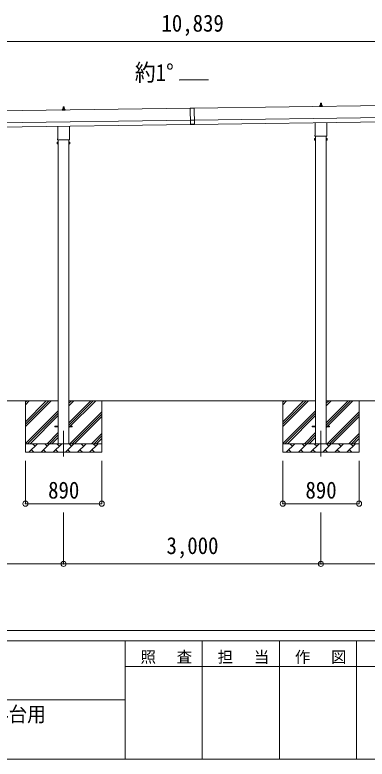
# Model space of a CAD drawing. Units: millimetres at full size, sheet at 1:60. Extents: x -16864 to 16864, y -11640 to 11640.
# Drawn here: x 4118 to 8224, y -11640 to -2966 of the extents above; entities that cross this region are included whole.
import ezdxf
from ezdxf.enums import TextEntityAlignment as Align

# ---------------------------------------------------------------- set-up
doc = ezdxf.new("R2010")
doc.units = ezdxf.units.MM
doc.header["$LTSCALE"] = 60
doc.header["$PDMODE"] = 32
doc.header["$PDSIZE"] = 60
doc.linetypes.add('CHAIN1', pattern=[8, 5, -1, 1, -1])
for name, color, linetype, lineweight in [('0-1_Defpoints', 7, 'CHAIN1', 9), ('0-2_TEXT1', 4, 'Continuous', 9), ('0-3_SHAPE', 7, 'Continuous', 9), ('0-7_PARTS2', 7, 'Continuous', 9), ('0-8_TABLE1', 6, 'Continuous', 9), ('F-0', 7, 'Continuous', 9)]:
    doc.layers.add(name, color=color, linetype=linetype, lineweight=lineweight)
doc.styles.add('ＭＳ ゴシック', font='')
doc.styles.get('ＭＳ ゴシック').set_extended_font_data('MS Gothic')

msp = doc.modelspace()

# ---------------------------------------------------------------- linework, layer by layer
at = {"layer": '0-1_Defpoints'}
for p, q in [((4685.56, -7813.9), (4685.56, -8162.9)), ((7685.56, -7813.9), (7685.56, -8162.9))]:
    msp.add_line(p, q, dxfattribs=at)
at = {"layer": '0-2_TEXT1'}
for p, q in [((6373.46, -3723.07), (6037.46, -3727.87)), ((11573.26, -3976.24), (6208.3, -4052.88)), ((6163.31, -4053.52), (798.36, -4130.17)), ((4667.62, -4077.28), (4667.62, -4069.57)), ((4668, -4068.78), (4703.73, -4068.78)), ((4668.38, -4068.6), (4675.1, -4066.97)), ((4675.48, -4066.78), (4696.25, -4066.78)), ((4675.87, -4066), (4675.87, -4061.78)), ((4676.87, -4061.78), (4694.87, -4061.78)), ((4679.87, -4061.78), (4680.59, -4038.26)), ((4681.59, -4037.28), (4690.14, -4037.28)), ((4691.14, -4038.26), (4691.87, -4061.78)), ((4695.87, -4066), (4695.87, -4061.78)), ((4703.35, -4068.6), (4696.63, -4066.97)), ((4704.12, -4077.28), (4704.12, -4069.57)), ((6163.29, -4052.52), (6208.29, -4051.88)), ((6163.29, -4052.52), (6166.04, -4245)), ((6208.3, -4052.88), (6163.31, -4053.52)), ((6208.29, -4051.88), (6211.04, -4244.36)), ((7667.62, -4034.43), (7667.62, -4026.71)), ((7704.12, -4034.43), (7667.62, -4034.43)), ((7668, -4025.93), (7703.73, -4025.93)), ((7668.38, -4025.74), (7675.1, -4024.11)), ((7675.48, -4023.93), (7696.25, -4023.93)), ((7675.87, -4023.14), (7675.87, -4018.93)), ((7676.87, -4018.93), (7694.87, -4018.93)), ((7679.87, -4018.93), (7680.59, -3995.4)), ((7681.59, -3994.43), (7690.14, -3994.43)), ((7691.14, -3995.4), (7691.87, -4018.93)), ((7695.87, -4023.14), (7695.87, -4018.93)), ((7703.35, -4025.74), (7696.63, -4024.11)), ((7704.12, -4034.43), (7704.12, -4026.71)), ((4704.12, -4077.28), (4667.62, -4077.28)), ((6210.3, -4192.87), (11575.26, -4116.23)), ((800.36, -4270.15), (6165.31, -4193.51)), ((801.07, -4320.15), (6166.02, -4243.5)), ((6210.32, -4193.87), (6165.32, -4194.51)), ((6210.97, -4239.36), (6165.97, -4240.01)), ((6211.04, -4244.36), (6166.04, -4245)), ((6211.02, -4242.86), (11575.97, -4166.22)), ((7617.26, -4368.41), (7617.26, -4222.77)), ((7753.86, -4220.82), (7753.86, -4368.41)), ((4617.26, -4411.27), (4617.26, -4265.63)), ((4753.86, -4263.68), (4753.86, -4411.27)), ((4615.56, -4420.04), (4615.56, -4414.54)), ((4755.56, -4414.54), (4755.56, -4420.04)), ((7611.56, -4406.69), (7612.32, -4405.37)), ((7611.56, -4406.69), (7611.56, -4423.69)), ((7618.56, -4410.28), (7612.32, -4410.28)), ((7618.56, -4420.09), (7612.32, -4420.09)), ((7615.56, -4377.19), (7615.56, -4371.69)), ((7753.5, -4380.69), (7617.62, -4380.69)), ((7623.06, -4380.69), (7623.06, -7963.9)), ((7748.06, -7963.9), (7748.06, -4380.69)), ((7752.56, -4410.28), (7758.8, -4410.28)), ((7752.56, -4420.09), (7758.8, -4420.09)), ((7755.56, -4371.69), (7755.56, -4377.19)), ((7759.56, -4406.69), (7758.8, -4405.37)), ((7759.56, -4406.69), (7759.56, -4423.69)), ((4611.56, -4449.54), (4612.32, -4448.23)), ((4611.56, -4449.54), (4611.56, -4466.54)), ((4611.56, -4466.54), (4612.32, -4467.86)), ((4618.56, -4453.14), (4612.32, -4453.14)), ((4618.56, -4462.95), (4612.32, -4462.95)), ((4618.56, -4467.86), (4612.32, -4467.86)), ((4753.5, -4423.54), (4617.62, -4423.54)), ((4621.06, -4467.24), (4618.56, -4467.24)), ((4623.06, -4423.54), (4623.06, -7963.9)), ((4748.06, -7963.9), (4748.06, -4423.54)), ((4750.06, -4467.24), (4752.56, -4467.24)), ((4752.56, -4453.14), (4758.8, -4453.14)), ((4752.56, -4462.95), (4758.8, -4462.95)), ((4752.56, -4467.86), (4758.8, -4467.86)), ((4759.56, -4449.54), (4758.8, -4448.23)), ((4759.56, -4466.54), (4758.8, -4467.86)), ((4759.56, -4449.54), (4759.56, -4466.54)), ((7611.56, -4423.69), (7612.32, -4425)), ((7618.56, -4425), (7612.32, -4425)), ((7621.06, -4424.39), (7618.56, -4424.39)), ((7750.06, -4424.39), (7752.56, -4424.39)), ((7752.56, -4425), (7758.8, -4425)), ((7759.56, -4423.69), (7758.8, -4425)), ((4585.56, -7759.4), (4623.06, -7759.4)), ((4585.56, -7768.4), (4585.56, -7759.4)), ((4585.56, -7759.4), (4623.06, -7759.4)), ((4585.56, -7768.4), (4585.56, -7759.4)), ((4585.56, -7768.4), (4623.06, -7768.4)), ((4585.56, -7768.4), (4623.06, -7768.4)), ((4748.06, -7759.4), (4785.56, -7759.4)), ((4748.06, -7759.4), (4785.56, -7759.4)), ((4748.06, -7768.4), (4785.56, -7768.4)), ((4748.06, -7768.4), (4785.56, -7768.4)), ((4785.56, -7768.4), (4785.56, -7759.4)), ((4785.56, -7768.4), (4785.56, -7759.4)), ((7585.56, -7759.4), (7623.06, -7759.4)), ((7585.56, -7768.4), (7585.56, -7759.4)), ((7585.56, -7759.4), (7623.06, -7759.4)), ((7585.56, -7768.4), (7585.56, -7759.4)), ((7585.56, -7768.4), (7623.06, -7768.4)), ((7585.56, -7768.4), (7623.06, -7768.4)), ((7748.06, -7759.4), (7785.56, -7759.4)), ((7748.06, -7759.4), (7785.56, -7759.4)), ((7748.06, -7768.4), (7785.56, -7768.4)), ((7748.06, -7768.4), (7785.56, -7768.4)), ((7785.56, -7768.4), (7785.56, -7759.4)), ((7785.56, -7768.4), (7785.56, -7759.4))]:
    msp.add_line(p, q, dxfattribs=at)
for points in [[(7618.56, -4425), (7618.56, -4405.37), (7612.32, -4405.37)], [(7618.56, -4424.39), (7618.56, -4405.99), (7621.06, -4405.99)], [(7752.56, -4424.39), (7752.56, -4405.99), (7750.06, -4405.99)], [(7752.56, -4425), (7752.56, -4405.37), (7758.8, -4405.37)], [(4618.56, -4467.86), (4618.56, -4448.23), (4612.32, -4448.23)], [(4618.56, -4467.24), (4618.56, -4448.84), (4621.06, -4448.84)], [(4752.56, -4467.24), (4752.56, -4448.84), (4750.06, -4448.84)], [(4752.56, -4467.86), (4752.56, -4448.23), (4758.8, -4448.23)]]:
    msp.add_lwpolyline(points, dxfattribs=at)
for points in [[(7621.06, -4425.69), (7621.06, -4404.69), (7623.06, -4404.69), (7623.06, -4425.69)], [(7750.06, -4425.69), (7750.06, -4404.69), (7748.06, -4404.69), (7748.06, -4425.69)], [(4621.06, -4468.54), (4621.06, -4447.54), (4623.06, -4447.54), (4623.06, -4468.54)], [(4750.06, -4468.54), (4750.06, -4447.54), (4748.06, -4447.54), (4748.06, -4468.54)]]:
    msp.add_lwpolyline(points, close=True, dxfattribs=at)
for centre, radius, start, end in [((4668.62, -4069.57), 1, 103.62699, 180), ((4674.87, -4066), 1, 283.62699, 0), ((4679.95, -4062.42), 4.13, 90, 171.17633), ((4676.87, -4062.78), 1, 90, 180), ((4681.59, -4038.28), 1, 90, 178.60509), ((4689.2, -4061.78), 4.83, 133.60282, 180), ((4682.53, -4061.78), 4.83, 0, 46.39718), ((4690.14, -4038.28), 1, 1.39491, 90), ((4691.78, -4062.42), 4.13, 8.82367, 90), ((4694.87, -4062.78), 1, 0, 90), ((4696.87, -4066), 1, 180, 256.37301), ((4703.12, -4069.57), 1, 0, 76.37301), ((7668.62, -4026.71), 1, 103.62699, 180), ((7674.87, -4023.14), 1, 283.62699, 0), ((7679.95, -4019.56), 4.13, 90, 171.17633), ((7676.87, -4019.93), 1, 90, 180), ((7681.59, -3995.43), 1, 90, 178.60509), ((7689.2, -4018.93), 4.83, 133.60282, 180), ((7682.53, -4018.93), 4.83, 0, 46.39718), ((7690.14, -3995.43), 1, 1.39491, 90), ((7691.78, -4019.56), 4.13, 8.82367, 90), ((7694.87, -4019.93), 1, 0, 90), ((7696.87, -4023.14), 1, 180, 256.37301), ((7703.12, -4026.71), 1, 0, 76.37301), ((4619.56, -4414.54), 4, 125.09963, 180), ((4619.56, -4420.04), 4, 180, 194.47751), ((4619.56, -4420.04), 4, 194.47751, 241.04498), ((4751.56, -4420.04), 4, 298.95502, 345.52249), ((4751.56, -4414.54), 4, 0, 54.90037), ((4751.56, -4420.04), 4, 345.52249, 0), ((7615.9, -4407.82), 4.34, 145.61575, 214.38425), ((7615.9, -4422.55), 4.34, 145.61575, 214.38425), ((7627.8, -4415.19), 16.24, 162.41205, 197.58795), ((7619.56, -4371.69), 4, 125.09963, 180), ((7619.56, -4377.19), 4, 180, 194.47751), ((7619.56, -4377.19), 4, 194.47751, 241.04498), ((7751.56, -4377.19), 4, 298.95502, 345.52249), ((7751.56, -4371.69), 4, 0, 54.90037), ((7751.56, -4377.19), 4, 345.52249, 0), ((7755.21, -4407.82), 4.34, 325.61575, 34.38425), ((7743.32, -4415.19), 16.24, 342.41205, 17.58795), ((7755.21, -4422.55), 4.34, 325.61575, 34.38425), ((4615.9, -4450.68), 4.34, 145.61575, 214.38425), ((4615.9, -4465.4), 4.34, 145.61575, 214.38425), ((4627.8, -4458.04), 16.24, 162.41205, 197.58795), ((4755.21, -4450.68), 4.34, 325.61575, 34.38425), ((4743.32, -4458.04), 16.24, 342.41205, 17.58795), ((4755.21, -4465.4), 4.34, 325.61575, 34.38425)]:
    msp.add_arc(centre, radius, start, end, dxfattribs=at)
at = {"layer": '0-3_SHAPE'}
for p, q in [((4623.06, -7463.9), (1748.06, -7463.9)), ((4240.56, -7463.9), (4240.56, -8063.9)), ((4240.56, -7707.38), (4484.04, -7463.9)), ((4240.56, -7735.67), (4512.33, -7463.9)), ((4240.56, -7763.95), (4540.61, -7463.9)), ((4240.56, -7509.39), (4286.05, -7463.9)), ((4240.56, -7481.11), (4257.77, -7463.9)), ((7623.06, -7463.9), (4748.06, -7463.9)), ((4748.06, -7492.72), (4776.88, -7463.9)), ((4748.06, -7521.01), (4805.17, -7463.9)), ((4748.06, -7775.57), (5059.73, -7463.9)), ((4748.06, -7719), (5003.16, -7463.9)), ((4748.06, -7747.28), (5031.44, -7463.9)), ((5130.56, -7463.9), (5130.56, -8063.9)), ((7240.56, -7463.9), (7240.56, -8063.9)), ((7240.56, -7707.38), (7484.04, -7463.9)), ((7240.56, -7735.67), (7512.33, -7463.9)), ((7240.56, -7763.95), (7540.61, -7463.9)), ((7240.56, -7509.39), (7286.05, -7463.9)), ((7240.56, -7481.11), (7257.77, -7463.9)), ((10623.06, -7463.9), (7748.06, -7463.9)), ((7748.06, -7492.72), (7776.88, -7463.9)), ((7748.06, -7521.01), (7805.17, -7463.9)), ((7748.06, -7775.57), (8059.73, -7463.9)), ((7748.06, -7719), (8003.16, -7463.9)), ((7748.06, -7747.28), (8031.44, -7463.9)), ((8130.56, -7463.9), (8130.56, -8063.9)), ((4240.56, -7961.94), (4623.06, -7579.44)), ((4266.88, -7963.9), (4623.06, -7607.72)), ((4757.72, -7963.9), (5130.56, -7591.06)), ((4786, -7963.9), (5130.56, -7619.34)), ((7240.56, -7961.94), (7623.06, -7579.44)), ((7266.88, -7963.9), (7623.06, -7607.72)), ((7757.72, -7963.9), (8130.56, -7591.06)), ((7786, -7963.9), (8130.56, -7619.34)), ((4295.17, -7963.9), (4623.06, -7636.01)), ((4814.29, -7963.9), (5130.56, -7647.63)), ((7295.17, -7963.9), (7623.06, -7636.01)), ((7814.29, -7963.9), (8130.56, -7647.63)), ((4493.16, -7963.9), (4623.06, -7834)), ((4521.44, -7963.9), (4623.06, -7862.28)), ((4549.73, -7963.9), (4623.06, -7890.57)), ((5012.28, -7963.9), (5130.56, -7845.62)), ((5040.56, -7963.9), (5130.56, -7873.9)), ((7493.16, -7963.9), (7623.06, -7834)), ((7521.44, -7963.9), (7623.06, -7862.28)), ((7549.73, -7963.9), (7623.06, -7890.57)), ((8012.28, -7963.9), (8130.56, -7845.62)), ((8040.56, -7963.9), (8130.56, -7873.9)), ((4240.56, -7963.9), (5130.56, -7963.9)), ((4282.01, -8063.9), (4382.01, -7963.9)), ((4353.45, -7992.45), (4324.9, -7963.9)), ((4423.43, -8063.9), (4523.43, -7963.9)), ((4494.87, -7992.45), (4466.32, -7963.9)), ((4564.85, -8063.9), (4664.85, -7963.9)), ((4636.3, -7992.45), (4607.74, -7963.9)), ((4706.27, -8063.9), (4806.27, -7963.9)), ((4777.72, -7992.45), (4749.16, -7963.9)), ((4847.69, -8063.9), (4947.69, -7963.9)), ((4919.14, -7992.45), (4890.58, -7963.9)), ((4989.11, -8063.9), (5089.11, -7963.9)), ((5060.56, -7992.45), (5032.01, -7963.9)), ((5068.84, -7963.9), (5130.56, -7902.18)), ((7240.56, -7963.9), (8130.56, -7963.9)), ((7282.01, -8063.9), (7382.01, -7963.9)), ((7353.45, -7992.45), (7324.9, -7963.9)), ((7423.43, -8063.9), (7523.43, -7963.9)), ((7494.87, -7992.45), (7466.32, -7963.9)), ((7564.85, -8063.9), (7664.85, -7963.9)), ((7636.3, -7992.45), (7607.74, -7963.9)), ((7706.27, -8063.9), (7806.27, -7963.9)), ((7777.72, -7992.45), (7749.16, -7963.9)), ((7847.69, -8063.9), (7947.69, -7963.9)), ((7919.14, -7992.45), (7890.58, -7963.9)), ((7989.11, -8063.9), (8089.11, -7963.9)), ((8060.56, -7992.45), (8032.01, -7963.9)), ((8068.84, -7963.9), (8130.56, -7902.18)), ((5130.56, -8063.9), (4240.56, -8063.9)), ((4310.56, -8035.35), (4339.11, -8063.9)), ((4451.98, -8035.35), (4480.53, -8063.9)), ((4593.4, -8035.35), (4621.96, -8063.9)), ((4734.82, -8035.35), (4763.38, -8063.9)), ((4876.24, -8035.35), (4904.8, -8063.9)), ((5017.67, -8035.35), (5046.22, -8063.9)), ((8130.56, -8063.9), (7240.56, -8063.9)), ((7310.56, -8035.35), (7339.11, -8063.9)), ((7451.98, -8035.35), (7480.53, -8063.9)), ((7593.4, -8035.35), (7621.96, -8063.9)), ((7734.82, -8035.35), (7763.38, -8063.9)), ((7876.24, -8035.35), (7904.8, -8063.9)), ((8017.67, -8035.35), (8046.22, -8063.9))]:
    msp.add_line(p, q, dxfattribs=at)
at = {"layer": '0-7_PARTS2', "color": 4}
for p, q in [((6037.46, -3727.87), (6037.46, -3723.07)), ((6037.46, -3723.07), (6373.46, -3723.07))]:
    msp.add_line(p, q, dxfattribs=at)
at = {"layer": '0-8_TABLE1'}
for p, q in [((11606.27, -3276.26), (767.34, -3276.26)), ((4240.56, -8662.9), (4240.56, -8162.9)), ((5130.56, -8662.9), (5130.56, -8162.9)), ((7240.56, -8662.9), (7240.56, -8162.9)), ((8130.56, -8662.9), (8130.56, -8162.9)), ((4240.56, -8662.9), (5130.56, -8662.9)), ((7240.56, -8662.9), (8130.56, -8662.9)), ((4685.56, -9364.9), (4685.56, -8764.9)), ((7685.56, -9364.9), (7685.56, -8764.9)), ((4685.56, -9364.9), (1685.56, -9364.9)), ((7685.56, -9364.9), (4685.56, -9364.9)), ((10685.56, -9364.9), (7685.56, -9364.9))]:
    msp.add_line(p, q, dxfattribs=at)
for p in [(4240.56, -8662.9), (5130.56, -8662.9), (7240.56, -8662.9), (8130.56, -8662.9), (4685.56, -9364.9), (7685.56, -9364.9)]:
    msp.add_point(p, dxfattribs=at)
at = {"layer": 'F-0', "color": 5, "lineweight": 5}
for p, q in [((-16864.12, -10140), (16015.88, -10140)), ((-16864.12, -10260), (10682.37, -10260)), ((5402.37, -10260), (5402.37, -11640)), ((6302.37, -10260), (6302.37, -11640)), ((7202.37, -10260), (7202.37, -11640)), ((8102.36, -10260), (8102.36, -11640)), ((5402.37, -10560), (9002.37, -10560)), ((-6897.63, -10950), (5402.37, -10950)), ((-16864.12, -11640), (16015.88, -11640))]:
    msp.add_line(p, q, dxfattribs=at)

# ---------------------------------------------------------------- texts
at = {"layer": '0-7_PARTS2', "style": 'ＭＳ ゴシック', "width": 0.9}
msp.add_text('約1°', height=197.9, dxfattribs=at).set_placement((5516.38, -3795.62), align=Align.BOTTOM_LEFT)
at = {"layer": '0-8_TABLE1', "color": 7, "style": 'ＭＳ ゴシック', "width": 0.9}
for s, p in [('10,839', (5826.81, -3221.26)), ('890', (4505.56, -8662.9)), ('890', (7505.56, -8662.9)), ('3,000', (5885.56, -9309.9))]:
    msp.add_text(s, height=197.9, dxfattribs=at).set_placement(p, align=Align.BOTTOM_LEFT)
at = {"layer": 'F-0', "style": 'ＭＳ ゴシック', "width": 0.9}
msp.add_text('積雪50cm仕様\u3000たて(2)連棟\u30004台用', height=176, dxfattribs=at).set_placement((1022.37, -11256.91), align=Align.BOTTOM_LEFT)
at = {"layer": 'F-0', "char_height": 132, "attachment_point": 7, "style": 'ＭＳ ゴシック'}
for s, insert in [('\\T1.17;照\u3000査', (5582.37, -10530)), ('\\T1.17;担\u3000当', (6482.37, -10530)), ('\\T1.17;作\u3000図', (7382.37, -10530))]:
    msp.add_mtext(s, dxfattribs=dict(at, insert=insert))

doc.saveas('drawing.dxf')
